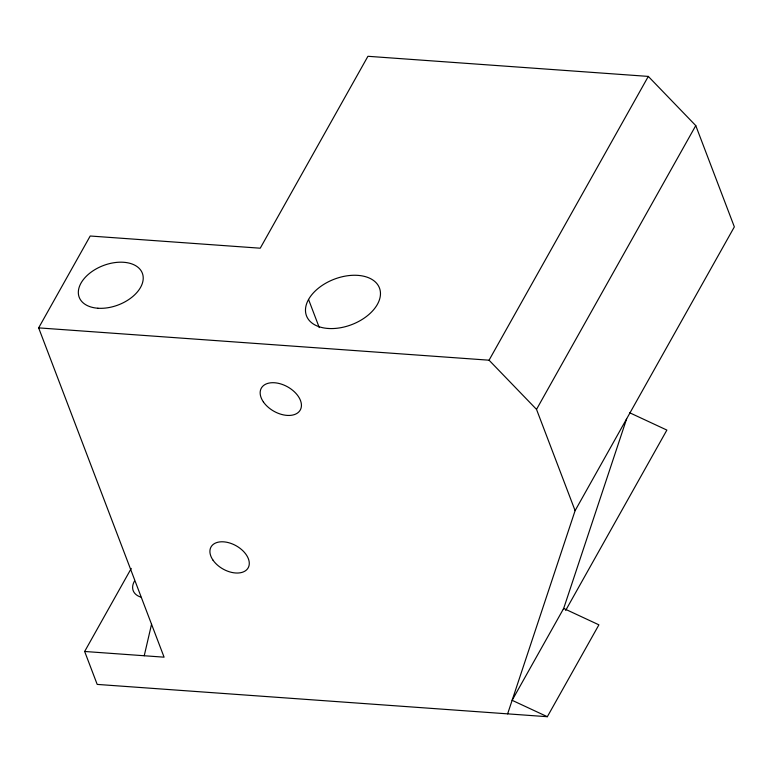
<?xml version="1.0" encoding="UTF-8"?>
<svg xmlns="http://www.w3.org/2000/svg" width="773" height="773" viewBox="0 0 773 773"><rect width="100%" height="100%" fill="white"/><g stroke="black" fill="none" stroke-linecap="round" stroke-linejoin="round"><path stroke-width="1.16" d="M144.232 655.746L151.547 624.246M507.629 713.856L575.102 510.653L734.35 226.876L695.768 125.603L648.305 76.411L367.929 56.294L260.24 248.201L90.209 236.007L38.65 327.878L164.089 657.176L84.653 651.475L97.195 684.405L547.342 716.706L598.901 624.835L563.681 608.438L512.122 700.309L547.342 716.706M563.353 609.424L626.652 418.782M84.653 651.475L131.246 568.435M38.65 327.878L489.058 360.199L648.305 76.411M575.102 510.653L536.52 409.381L695.768 125.603M565.652 610.448L666.877 430.078L629.724 412.782M489.058 360.199L536.52 409.381M308.553 299.46L319.259 327.578M140.812 597.085A22.533 14.04 -20.9 0 1 134.396 581.238M97.881 308.234A33.79 21.064 -20.9 0 0 143.015 275.632A33.79 21.064 -20.9 0 0 91.417 271.932A33.79 21.064 -20.9 0 0 97.881 308.234M263.39 401.931A22.33 13.991 29.3 0 0 299.112 411.613A22.33 13.991 29.3 0 0 279.884 383.679A22.33 13.991 29.3 0 0 263.39 401.931M212.99 560.135A21.306 13.354 29.3 0 0 247.07 569.372A21.306 13.354 29.3 0 0 228.731 542.714A21.306 13.354 29.3 0 0 212.99 560.135M328.081 328.467A39.056 24.34 -20.9 0 0 380.229 290.793A39.056 24.34 -20.9 0 0 320.611 286.512A39.056 24.34 -20.9 0 0 328.081 328.467"/></g></svg>
